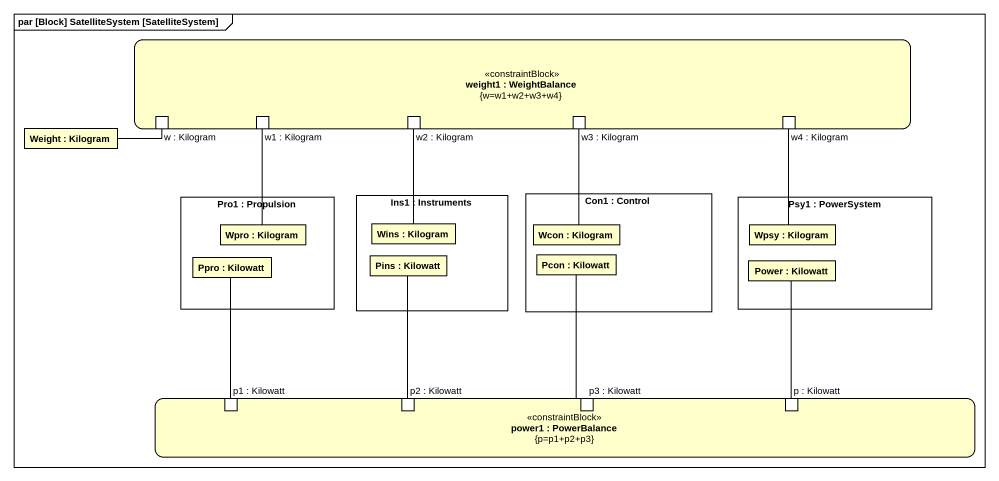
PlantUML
@startuml
mainframe par [Block] SatelliteSystem [SatelliteSystem]
rectangle "weight1 : WeightBalance\n{w=w1+w2+w3+w4}" as weight1 <<constraintBlock>> {
  port "w : Kilogram" as w_Kilogram
  port "w1 : Kilogram" as w1_Kilogram
  port "w2 : Kilogram" as w2_Kilogram
  port "w3 : Kilogram" as w3_Kilogram
  port "w4 : Kilogram" as w4_Kilogram
}
rectangle "Weight : Kilogram" as Weight
rectangle "Pro1 : Propulsion" as Pro1 {
  rectangle "Wpro : Kilogram" as Wpro
  rectangle "Ppro : Kilowatt" as Ppro
}
rectangle "Ins1 : Instruments" as Ins1 {
  rectangle "Wins : Kilogram" as Wins
  rectangle "Pins : Kilowatt" as Pins
}
rectangle "Con1 : Control" as Con1 {
  rectangle "Wcon : Kilogram" as Wcon
  rectangle "Pcon : Kilowatt" as Pcon
}
rectangle "Psy1 : PowerSystem" as Psy1 {
  rectangle "Wpsy : Kilogram" as Wpsy
  rectangle "Power : Kilowatt" as Power
}
rectangle "power1 : PowerBalance\n{p=p1+p2+p3}" as power1 <<constraintBlock>> {
  port "p1 : Kilowatt" as p1_Kilowatt
  port "p2 : Kilowatt" as p2_Kilowatt
  port "p3 : Kilowatt" as p3_Kilowatt
  port "p : Kilowatt" as p_Kilowatt
}
w_Kilogram -left- Weight
w1_Kilogram -- Wpro
w2_Kilogram -- Wins
w3_Kilogram -- Wcon
w4_Kilogram -- Wpsy
p1_Kilowatt -up- Ppro
p2_Kilowatt -up- Pins
p3_Kilowatt -up- Pcon
p_Kilowatt -up- Power
@enduml
